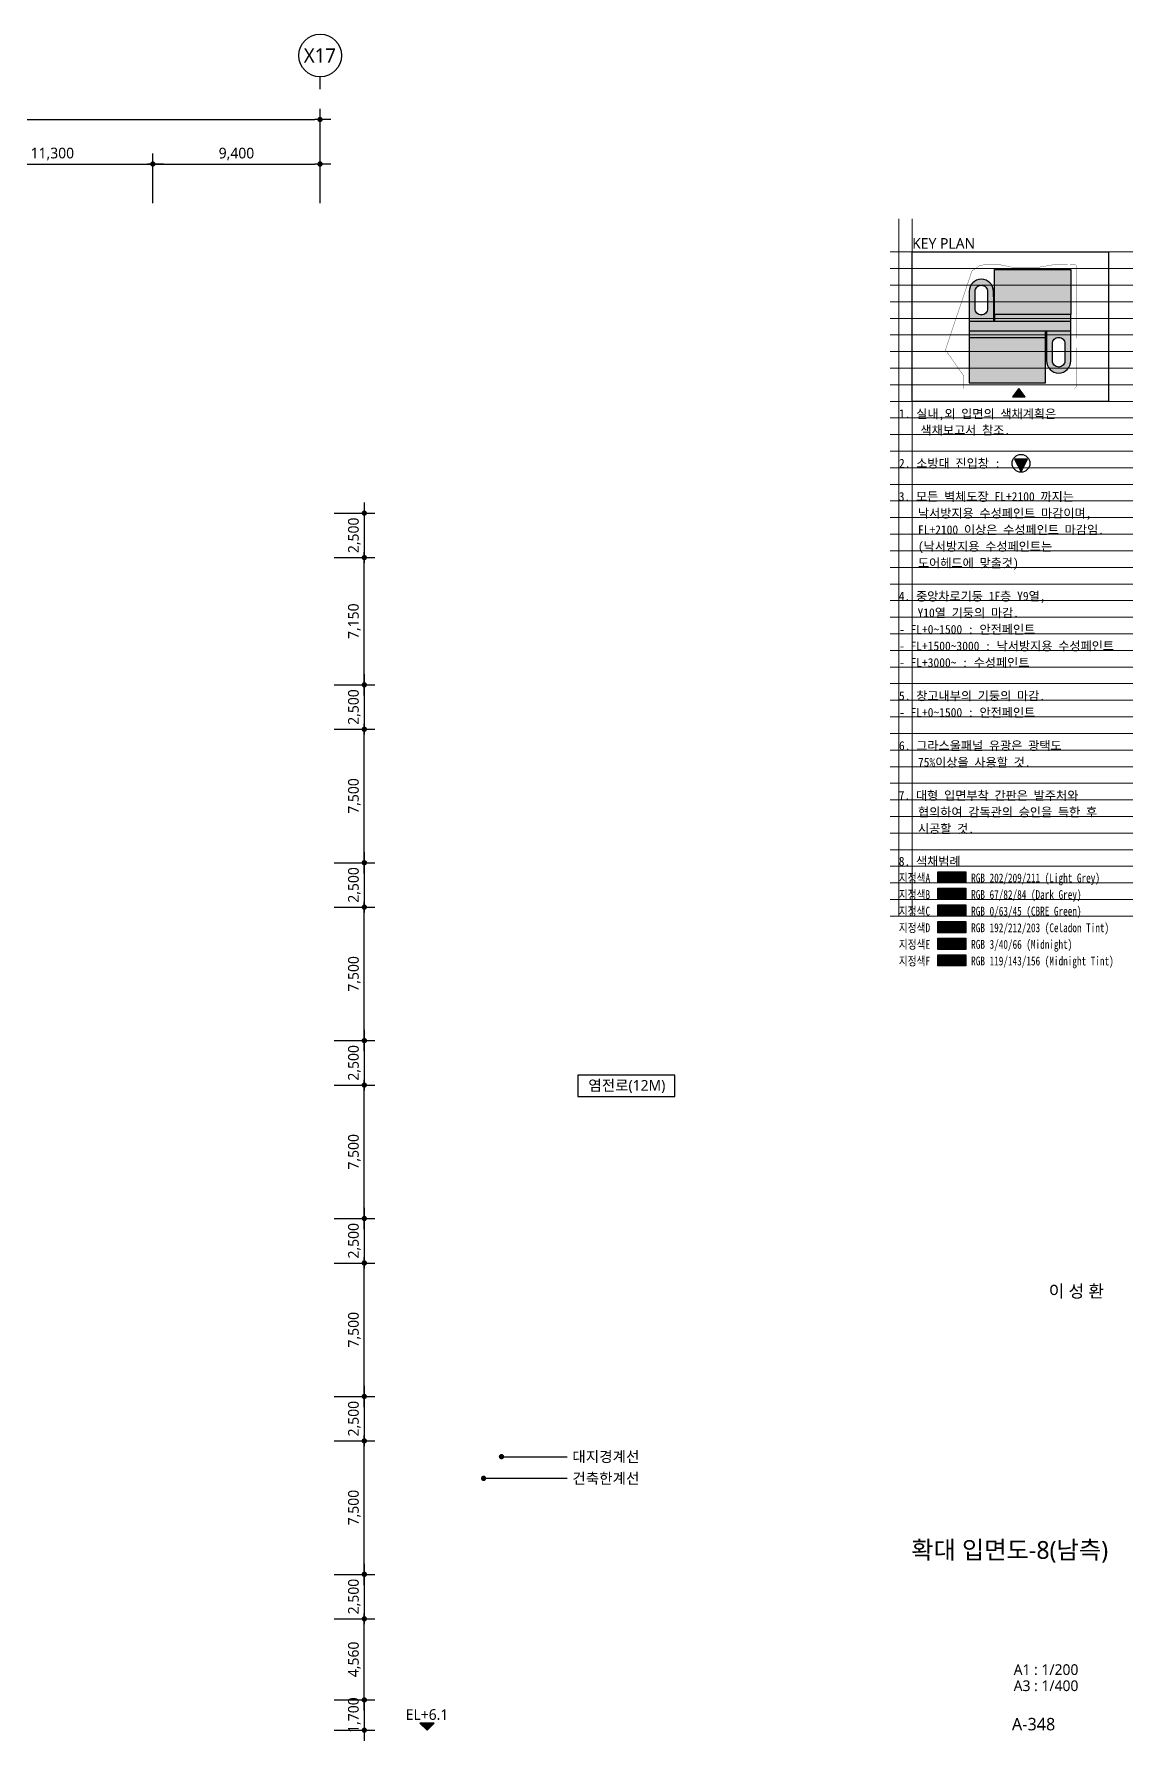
# Model space of a CAD drawing. Header units: millimetres. Extents: x 4937160 to 6265723, y 243853 to 348825.
# Drawn here: x 6203948 to 6265723, y 252893 to 348825 of the extents above; entities that cross this region are included whole.
import ezdxf
from ezdxf.enums import TextEntityAlignment as Align

# ---------------------------------------------------------------- set-up
doc = ezdxf.new("R2010")
doc.units = ezdxf.units.MM
doc.linetypes.add('DASHDOTX2', pattern=[2, 1, -0.5, 0, -0.5])
doc.linetypes.add('PHANTOM', pattern=[63.5, 31.75, -6.35, 6.35, -6.35, 6.35, -6.35])
doc.layers.get('0').update_dxf_attribs({"linetype": 'CONTINUOUS'})
for name, color, linetype in [('8', 8, 'CONTINUOUS'), ('DIM', 7, 'CONTINUOUS'), ('색상', 7, 'CONTINUOUS'), ('입면색상', 7, 'CONTINUOUS')]:
    doc.layers.add(name, color=color, linetype=linetype)
for name, color, linetype, lineweight in [('A-AXIS-BUBL', 7, 'CONTINUOUS', 25), ('A-BOND-LIN1', 4, 'DASHDOTX2', 25), ('A-BORD-TEXT', 3, 'CONTINUOUS', 25), ('A-CONC-LIN1', 2, 'CONTINUOUS', 40), ('A-MKXS-LEAD', 7, 'CONTINUOUS', 25), ('A-MKXS-TEXT1', 3, 'CONTINUOUS', 25), ('A-MKXX-SYMB', 7, 'CONTINUOUS', 25), ('A-XXXX-SYMB', 7, 'CONTINUOUS', 25), ('A-XXXX-TXT1', 3, 'CONTINUOUS', 25), ('A-XXXX-TXT2', 3, 'CONTINUOUS', 25)]:
    doc.layers.add(name, color=color, linetype=linetype, lineweight=lineweight)
doc.layers.add('A-XXXX-NPLT', color=144, linetype='CONTINUOUS', lineweight=15, plot=False)
doc.styles.add('HY울릉도L', font='')
doc.styles.add('돋움체', font='')
doc.styles.add('맑은고딕', font='malgun.ttf')
doc.styles.get('HY울릉도L').set_extended_font_data('HYwulM')
doc.styles.get('돋움체').set_extended_font_data('DotumChe')
doc.dimstyles.new('CDIM', dxfattribs={"dimtxt": 3, "dimasz": 1.5, "dimexe": 2, "dimexo": 1, "dimgap": 1, "dimtad": 1, "dimdec": 0, "dimrnd": 0.5, "dimzin": 0, "dimdsep": 32, "dimlunit": 6, "dimtxsty": 'HY울릉도L', "dimblk1": '_CIDOT', "dimblk2": '_CIDOT', "dimsah": 1, "dimcen": 5.5, "dimclrd": 2, "dimclre": 2, "dimclrt": 7, "dimadec": 0, "dimazin": 0, "dimtfac": 1, "dimtdec": 0, "dimtix": 1, "dimtmove": 2, "dimatfit": 1, "dimldrblk": '_CIDOT', "dimfxl": 1, "dimtolj": 1, "dimtzin": 0, "dimlwd": -1, "dimarcsym": 0})

# ---------------------------------------------------------------- blocks, each defined once
blk = doc.blocks.new('_CIDOT')
at = {"color": 0, "linetype": 'ByBlock'}
blk.add_line((2, 0), (-1, 0), dxfattribs=at)
at = {"color": 0, "linetype": 'ByBlock', "const_width": 0.5}
blk.add_lwpolyline([(-0.25, 0, 1), (0.25, 0, 1)], format="xyb", close=True, dxfattribs=at)
blk = doc.blocks.new('*D1057')
at = {"layer": 'DIM', "lineweight": -2, "transparency": 16777216}
for p, q in [((6199323, 339325), (6199323, 342125)), ((6210623, 339325), (6210623, 342125))]:
    blk.add_line(p, q, dxfattribs=at)
at = {"layer": 'DIM', "transparency": 16777216}
blk.add_line((6199623, 341525), (6210323, 341525), dxfattribs=at)
at = {"layer": 'DIM', "transparency": 16777216, "xscale": 300, "yscale": 300, "zscale": 300, "rotation": 180}
blk.add_blockref('_CIDOT', (6199323, 341525), dxfattribs=at)
at = {"layer": 'DIM', "transparency": 16777216, "xscale": 300, "yscale": 300, "zscale": 300}
blk.add_blockref('_CIDOT', (6210623, 341525), dxfattribs=at)
at = {"layer": 'DIM', "color": 3, "transparency": 16777216, "insert": (6204973, 342087), "char_height": 600, "attachment_point": 5, "style": '맑은고딕'}
blk.add_mtext('\\A1;11,300', dxfattribs=at)
blk = doc.blocks.new('*D1058')
at = {"layer": 'DIM', "lineweight": -2, "transparency": 16777216}
for p, q in [((6210623, 339325), (6210623, 342125)), ((6220023, 339325), (6220023, 342125))]:
    blk.add_line(p, q, dxfattribs=at)
at = {"layer": 'DIM', "transparency": 16777216}
blk.add_line((6210923, 341525), (6219723, 341525), dxfattribs=at)
at = {"layer": 'DIM', "transparency": 16777216, "xscale": 300, "yscale": 300, "zscale": 300, "rotation": 180}
blk.add_blockref('_CIDOT', (6210623, 341525), dxfattribs=at)
at = {"layer": 'DIM', "transparency": 16777216, "xscale": 300, "yscale": 300, "zscale": 300}
blk.add_blockref('_CIDOT', (6220023, 341525), dxfattribs=at)
at = {"layer": 'DIM', "color": 3, "transparency": 16777216, "insert": (6215323, 342085), "char_height": 600, "attachment_point": 5, "style": '맑은고딕'}
blk.add_mtext('\\A1;9,400', dxfattribs=at)
blk = doc.blocks.new('*D1361')
at = {"layer": 'DIM', "lineweight": -2, "transparency": 16777216}
for p, q in [((6220823, 259753), (6223113, 259753)), ((6220823, 255193), (6223113, 255193))]:
    blk.add_line(p, q, dxfattribs=at)
at = {"layer": 'DIM', "transparency": 16777216}
blk.add_line((6222513, 255493), (6222513, 259453), dxfattribs=at)
at = {"layer": 'DIM', "transparency": 16777216, "xscale": 300, "yscale": 300, "zscale": 300}
for p, rotation in [((6222513, 259753), 90), ((6222513, 255193), 270)]:
    blk.add_blockref('_CIDOT', p, dxfattribs=dict(at, rotation=rotation))
at = {"layer": 'DIM', "color": 3, "transparency": 16777216, "insert": (6221953, 257473), "char_height": 600, "attachment_point": 5, "rotation": 90, "style": '맑은고딕'}
blk.add_mtext('\\A1;4,560', dxfattribs=at)
blk = doc.blocks.new('*D1362')
at = {"layer": 'DIM', "lineweight": -2, "transparency": 16777216}
for p, q in [((6220823, 255193), (6223113, 255193)), ((6220823, 253493), (6223113, 253493))]:
    blk.add_line(p, q, dxfattribs=at)
at = {"layer": 'DIM', "transparency": 16777216}
for p, q in [((6222513, 255493), (6222513, 255793)), ((6222513, 255193), (6222513, 253493)), ((6222513, 253193), (6222513, 252893))]:
    blk.add_line(p, q, dxfattribs=at)
at = {"layer": 'DIM', "transparency": 16777216, "xscale": 300, "yscale": 300, "zscale": 300}
for p, rotation in [((6222513, 255193), 270), ((6222513, 253493), 90)]:
    blk.add_blockref('_CIDOT', p, dxfattribs=dict(at, rotation=rotation))
at = {"layer": 'DIM', "color": 3, "transparency": 16777216, "insert": (6221951, 254343), "char_height": 600, "attachment_point": 5, "rotation": 90, "style": '맑은고딕'}
blk.add_mtext('\\A1;1,700', dxfattribs=at)
blk = doc.blocks.new('*D1463')
at = {"layer": 'DIM', "lineweight": -2, "transparency": 16777216}
for p, q in [((6178623, 339325), (6178623, 344625)), ((6220023, 339325), (6220023, 344625))]:
    blk.add_line(p, q, dxfattribs=at)
at = {"layer": 'DIM', "transparency": 16777216}
blk.add_line((6178923, 344025), (6219723, 344025), dxfattribs=at)
at = {"layer": 'DIM', "transparency": 16777216, "xscale": 300, "yscale": 300, "zscale": 300, "rotation": 180}
blk.add_blockref('_CIDOT', (6178623, 344025), dxfattribs=at)
at = {"layer": 'DIM', "transparency": 16777216, "xscale": 300, "yscale": 300, "zscale": 300}
blk.add_blockref('_CIDOT', (6220023, 344025), dxfattribs=at)
at = {"layer": 'DIM', "color": 3, "transparency": 16777216, "insert": (6199323, 344587), "char_height": 600, "attachment_point": 5, "style": '맑은고딕'}
blk.add_mtext('\\A1;41,400', dxfattribs=at)
blk = doc.blocks.new('A$C7BEA6DB5')
at = {"layer": 'A-XXXX-SYMB'}
blk.add_hatch(color=256, dxfattribs=at).paths.add_polyline_path([(0, 0), (800.000008, 800.000008), (-800.000008, 800.000008)])
for p, q in [((-800.000008, 800.000008), (0, 0)), ((800.000008, 800.000008), (-800.000008, 800.000008)), ((0, 0), (800.000008, 800.000008))]:
    blk.add_line(p, q, dxfattribs=at)
blk = doc.blocks.new('NOTE')
at = {"layer": 'A-XXXX-NPLT'}
for p, q in [((1010659.8, 179732.7), (1010659.8, 175812.7)), ((1010734.1, 175812.7), (1010734.1, 179732.7)), ((1010609.8, 179546.1), (1011974.8, 179546.1)), ((1010609.8, 179452.7), (1011974.8, 179452.7)), ((1010609.8, 179359.4), (1011974.8, 179359.4)), ((1010609.8, 179266.1), (1011974.8, 179266.1)), ((1010609.8, 179172.7), (1011974.8, 179172.7)), ((1010609.8, 179079.4), (1011974.8, 179079.4)), ((1010609.8, 178986.1), (1011974.8, 178986.1)), ((1010609.8, 178892.7), (1011974.8, 178892.7)), ((1010609.8, 178799.4), (1011974.8, 178799.4)), ((1010609.8, 178706.1), (1011974.8, 178706.1)), ((1010609.8, 178612.7), (1011974.8, 178612.7)), ((1010609.8, 178519.4), (1011974.8, 178519.4)), ((1010609.8, 178426.1), (1011974.8, 178426.1)), ((1010609.8, 178332.7), (1011974.8, 178332.7)), ((1010609.8, 178239.4), (1011974.8, 178239.4)), ((1010609.8, 178146.1), (1011974.8, 178146.1)), ((1010609.8, 178052.7), (1011974.8, 178052.7)), ((1010609.8, 177959.4), (1011974.8, 177959.4)), ((1010609.8, 177866.1), (1011974.8, 177866.1)), ((1010609.8, 177772.7), (1011974.8, 177772.7)), ((1010609.8, 177679.4), (1011974.8, 177679.4)), ((1010609.8, 177586.1), (1011974.8, 177586.1)), ((1010609.8, 177492.7), (1011974.8, 177492.7)), ((1010609.8, 177399.4), (1011974.8, 177399.4)), ((1010609.8, 177306.1), (1011974.8, 177306.1)), ((1010609.8, 177212.7), (1011974.8, 177212.7)), ((1010609.8, 177119.4), (1011974.8, 177119.4)), ((1010609.8, 177026.1), (1011974.8, 177026.1)), ((1010609.8, 176932.7), (1011974.8, 176932.7)), ((1010609.8, 176839.4), (1011974.8, 176839.4)), ((1010609.8, 176746.1), (1011974.8, 176746.1)), ((1010609.8, 176652.7), (1011974.8, 176652.7)), ((1010609.8, 176559.4), (1011974.8, 176559.4)), ((1010609.8, 176466.1), (1011974.8, 176466.1)), ((1010609.8, 176372.7), (1011974.8, 176372.7)), ((1010609.8, 176279.4), (1011974.8, 176279.4)), ((1010609.8, 176186.1), (1011974.8, 176186.1)), ((1010609.8, 176092.7), (1011974.8, 176092.7)), ((1010609.8, 175999.4), (1011974.8, 175999.4)), ((1010609.8, 175906.1), (1011974.8, 175906.1)), ((1010609.8, 175812.7), (1011974.8, 175812.7))]:
    blk.add_line(p, q, dxfattribs=at)
blk = doc.blocks.new('입면확대 범례')
at = {"layer": '8'}
blk.add_hatch(color=1, dxfattribs=at).paths.add_polyline_path([(7721, 25690), (7001, 25690), (7361, 24970)])
at = {"layer": '입면색상', "true_color": 0xcad1d3}
h = blk.add_hatch(dxfattribs=at)
h.set_pattern_fill('벽돌단면', color=254, scale=10.5)
h.set_pattern_definition([(45, (259.359, -94867.733), (-7.4246212, 7.4246212), [])])
h.paths.add_polyline_path([(2687, 2497), (4262, 2497), (4262, 1867), (2687, 1867)])
at = {"layer": '입면색상', "true_color": 0x435254}
h = blk.add_hatch(dxfattribs=at)
h.set_pattern_fill('벽돌단면', color=251, scale=15)
h.set_pattern_definition([(45, (259.359, -95801.067), (-7.4246212, 7.4246212), [])])
h.paths.add_polyline_path([(2687, 1563), (4262, 1563), (4262, 933), (2687, 933)])
at = {"layer": '입면색상', "true_color": 0x003f2d}
h = blk.add_hatch(dxfattribs=at)
h.set_pattern_fill('벽돌단면', color=118, scale=15)
h.set_pattern_definition([(45, (259.359, -96734.4), (-7.4246212, 7.4246212), [])])
h.paths.add_polyline_path([(2687, 630), (4262, 630), (4262, 0), (2687, 0)])
at = {"layer": '입면색상', "true_color": 0xc0d4cb}
h = blk.add_hatch(dxfattribs=at)
h.set_pattern_fill('벽돌단면', color=9, scale=15)
h.set_pattern_definition([(45, (259.359, -97667.733), (-7.4246212, 7.4246212), [])])
h.paths.add_polyline_path([(2687, -303), (4262, -303), (4262, -933), (2687, -933)])
at = {"layer": '입면색상', "true_color": 0x032842}
h = blk.add_hatch(dxfattribs=at)
h.set_pattern_fill('벽돌단면', color=158, scale=15)
h.set_pattern_definition([(45, (259.359, -98601.067), (-7.4246212, 7.4246212), [])])
h.paths.add_polyline_path([(2687, -1237), (4262, -1237), (4262, -1867), (2687, -1867)])
at = {"layer": '입면색상', "true_color": 0x778f9c}
h = blk.add_hatch(dxfattribs=at)
h.set_pattern_fill('벽돌단면', color=252, scale=15)
h.set_pattern_definition([(45, (259.359, -99534.4), (-7.4246212, 7.4246212), [])])
h.paths.add_polyline_path([(2687, -2170), (4262, -2170), (4262, -2800), (2687, -2800)])
at = {"layer": '8', "color": 1}
blk.add_lwpolyline([(7721, 25690), (7001, 25690), (7361, 24970)], close=True, dxfattribs=at)
blk.add_circle((7361, 25450), 500, dxfattribs=at)
at = {"layer": 'DIM'}
for points in [[(2687, 2497), (4262, 2497), (4262, 1867), (2687, 1867)], [(2687, 1563), (4262, 1563), (4262, 933), (2687, 933)], [(2687, 630), (4262, 630), (4262, 0), (2687, 0)], [(2687, -303), (4262, -303), (4262, -933), (2687, -933)], [(2687, -1237), (4262, -1237), (4262, -1867), (2687, -1867)], [(2687, -2170), (4262, -2170), (4262, -2800), (2687, -2800)]]:
    blk.add_lwpolyline(points, close=True, dxfattribs=at)
at = {"layer": '입면색상'}
for points in [[(2687, 2497), (4262, 2497), (4262, 1867), (2687, 1867)], [(2687, 1563), (4262, 1563), (4262, 933), (2687, 933)], [(2687, 630), (4262, 630), (4262, 0), (2687, 0)], [(2687, -303), (4262, -303), (4262, -933), (2687, -933)], [(2687, -1237), (4262, -1237), (4262, -1867), (2687, -1867)], [(2687, -2170), (4262, -2170), (4262, -2800), (2687, -2800)]]:
    blk.add_lwpolyline(points, close=True, dxfattribs=at)
at = {"layer": 'A-XXXX-TXT1', "xscale": 10, "yscale": 10, "zscale": 10}
blk.add_blockref('NOTE', (-10106098, -1758127), dxfattribs=at)
at = {"layer": 'A-XXXX-TXT2', "style": '돋움체'}
for s, p in [('1. 실내,외 입면의 색채계획은', (500, 28236)), ('색채보고서 참조.', (1710, 27317)), ('2. 소방대 진입창 : ', (500, 25450)), ('3. 모든 벽체도장 FL+2100 까지는 ', (487, 23583)), (' 낙서방지용 수성페인트 마감이며,', (1243, 22650)), (' FL+2100 이상은 수성페인트 마감임.', (1243, 21717)), (' 도어헤드에 맞출것)', (1243, 19850)), (' (낙서방지용 수성페인트는 ', (1243, 20783)), ('4. 중앙차로기둥 1F층 Y9열,', (487, 17983)), ('Y10열 기둥의 마감.', (1543, 17050)), ('- FL+0~1500 : 안전페인트', (500, 16117)), ('- FL+1500~3000 : 낙서방지용 수성페인트', (500, 15183)), ('- FL+3000~ : 수성페인트', (500, 14250)), ('5. 창고내부의 기둥의 마감.', (500, 12383)), ('- FL+0~1500 : 안전페인트', (500, 11450)), ('6. 그라스울패널 유광은 광택도', (500, 9583)), (' 75%%%이상을 사용할 것.', (1243, 8650)), ('7. 대형 입면부착 간판은 발주처와 ', (487, 6783)), (' 협의하여 감독관의 승인을 득한 후', (1243, 5850)), (' 시공할 것.', (1243, 4917)), ('8. 색채범례', (487, 3079))]:
    blk.add_text(s, height=500, dxfattribs=at).set_placement(p, align=Align.MIDDLE_LEFT)
at = {"layer": 'A-XXXX-TXT2', "style": '돋움체', "width": 0.8}
for s, p in [('지정색A', (487, 2146)), ('RGB 202/209/211 (Light Grey)', (4559, 2146)), ('지정색B', (487, 1213)), ('RGB 67/82/84 (Dark Grey)', (4559, 1213)), ('지정색C', (487, 279)), ('RGB 0/63/45 (CBRE Green)', (4559, 279)), ('지정색D', (487, -654)), ('RGB 192/212/203 (Celadon Tint)', (4559, -654)), ('지정색E', (487, -1587)), ('RGB 3/40/66 (Midnight)', (4559, -1587)), ('지정색F', (487, -2521)), ('RGB 119/143/156 (Midnight Tint)', (4559, -2521))]:
    blk.add_text(s, height=500, dxfattribs=at).set_placement(p, align=Align.MIDDLE_LEFT)
blk = doc.blocks.new('*D1535')
at = {"layer": 'DIM', "lineweight": -2, "transparency": 16777216}
for p, q in [((6220823, 272253), (6223113, 272253)), ((6220823, 269753), (6223113, 269753))]:
    blk.add_line(p, q, dxfattribs=at)
at = {"layer": 'DIM', "transparency": 16777216}
blk.add_line((6222513, 271953), (6222513, 270053), dxfattribs=at)
at = {"layer": 'DIM', "transparency": 16777216, "xscale": 300, "yscale": 300, "zscale": 300}
for p, rotation in [((6222513, 272253), 90), ((6222513, 269753), 270)]:
    blk.add_blockref('_CIDOT', p, dxfattribs=dict(at, rotation=rotation))
at = {"layer": 'DIM', "color": 3, "transparency": 16777216, "insert": (6221953, 271003), "char_height": 600, "attachment_point": 5, "rotation": 90, "style": '맑은고딕'}
blk.add_mtext('\\A1;2,500', dxfattribs=at)
blk = doc.blocks.new('*D1536')
at = {"layer": 'DIM', "lineweight": -2, "transparency": 16777216}
for p, q in [((6220823, 279753), (6223113, 279753)), ((6220823, 272253), (6223113, 272253))]:
    blk.add_line(p, q, dxfattribs=at)
at = {"layer": 'DIM', "transparency": 16777216}
blk.add_line((6222513, 272553), (6222513, 279453), dxfattribs=at)
at = {"layer": 'DIM', "transparency": 16777216, "xscale": 300, "yscale": 300, "zscale": 300}
for p, rotation in [((6222513, 279753), 90), ((6222513, 272253), 270)]:
    blk.add_blockref('_CIDOT', p, dxfattribs=dict(at, rotation=rotation))
at = {"layer": 'DIM', "color": 3, "transparency": 16777216, "insert": (6221953, 276003), "char_height": 600, "attachment_point": 5, "rotation": 90, "style": '맑은고딕'}
blk.add_mtext('\\A1;7,500', dxfattribs=at)
blk = doc.blocks.new('*D1537')
at = {"layer": 'DIM', "lineweight": -2, "transparency": 16777216}
for p, q in [((6220823, 262253), (6223113, 262253)), ((6220823, 259753), (6223113, 259753))]:
    blk.add_line(p, q, dxfattribs=at)
at = {"layer": 'DIM', "transparency": 16777216}
blk.add_line((6222513, 261953), (6222513, 260053), dxfattribs=at)
at = {"layer": 'DIM', "transparency": 16777216, "xscale": 300, "yscale": 300, "zscale": 300}
for p, rotation in [((6222513, 262253), 90), ((6222513, 259753), 270)]:
    blk.add_blockref('_CIDOT', p, dxfattribs=dict(at, rotation=rotation))
at = {"layer": 'DIM', "color": 3, "transparency": 16777216, "insert": (6221953, 261003), "char_height": 600, "attachment_point": 5, "rotation": 90, "style": '맑은고딕'}
blk.add_mtext('\\A1;2,500', dxfattribs=at)
blk = doc.blocks.new('*D1538')
at = {"layer": 'DIM', "lineweight": -2, "transparency": 16777216}
for p, q in [((6220823, 269753), (6223113, 269753)), ((6220823, 262253), (6223113, 262253))]:
    blk.add_line(p, q, dxfattribs=at)
at = {"layer": 'DIM', "transparency": 16777216}
blk.add_line((6222513, 262553), (6222513, 269453), dxfattribs=at)
at = {"layer": 'DIM', "transparency": 16777216, "xscale": 300, "yscale": 300, "zscale": 300}
for p, rotation in [((6222513, 269753), 90), ((6222513, 262253), 270)]:
    blk.add_blockref('_CIDOT', p, dxfattribs=dict(at, rotation=rotation))
at = {"layer": 'DIM', "color": 3, "transparency": 16777216, "insert": (6221953, 266003), "char_height": 600, "attachment_point": 5, "rotation": 90, "style": '맑은고딕'}
blk.add_mtext('\\A1;7,500', dxfattribs=at)
blk = doc.blocks.new('*D1526')
at = {"layer": 'DIM', "lineweight": -2, "transparency": 16777216}
for p, q in [((6220823, 282253), (6223113, 282253)), ((6220823, 279753), (6223113, 279753))]:
    blk.add_line(p, q, dxfattribs=at)
at = {"layer": 'DIM', "transparency": 16777216}
blk.add_line((6222513, 281953), (6222513, 280053), dxfattribs=at)
at = {"layer": 'DIM', "transparency": 16777216, "xscale": 300, "yscale": 300, "zscale": 300}
for p, rotation in [((6222513, 282253), 90), ((6222513, 279753), 270)]:
    blk.add_blockref('_CIDOT', p, dxfattribs=dict(at, rotation=rotation))
at = {"layer": 'DIM', "color": 3, "transparency": 16777216, "insert": (6221953, 281003), "char_height": 600, "attachment_point": 5, "rotation": 90, "style": '맑은고딕'}
blk.add_mtext('\\A1;2,500', dxfattribs=at)
blk = doc.blocks.new('*D1527')
at = {"layer": 'DIM', "lineweight": -2, "transparency": 16777216}
for p, q in [((6220823, 289753), (6223113, 289753)), ((6220823, 282253), (6223113, 282253))]:
    blk.add_line(p, q, dxfattribs=at)
at = {"layer": 'DIM', "transparency": 16777216}
blk.add_line((6222513, 282553), (6222513, 289453), dxfattribs=at)
at = {"layer": 'DIM', "transparency": 16777216, "xscale": 300, "yscale": 300, "zscale": 300}
for p, rotation in [((6222513, 289753), 90), ((6222513, 282253), 270)]:
    blk.add_blockref('_CIDOT', p, dxfattribs=dict(at, rotation=rotation))
at = {"layer": 'DIM', "color": 3, "transparency": 16777216, "insert": (6221953, 286003), "char_height": 600, "attachment_point": 5, "rotation": 90, "style": '맑은고딕'}
blk.add_mtext('\\A1;7,500', dxfattribs=at)
blk = doc.blocks.new('*D1528')
at = {"layer": 'DIM', "lineweight": -2, "transparency": 16777216}
for p, q in [((6220823, 292253), (6223113, 292253)), ((6220823, 289753), (6223113, 289753))]:
    blk.add_line(p, q, dxfattribs=at)
at = {"layer": 'DIM', "transparency": 16777216}
blk.add_line((6222513, 291953), (6222513, 290053), dxfattribs=at)
at = {"layer": 'DIM', "transparency": 16777216, "xscale": 300, "yscale": 300, "zscale": 300}
for p, rotation in [((6222513, 292253), 90), ((6222513, 289753), 270)]:
    blk.add_blockref('_CIDOT', p, dxfattribs=dict(at, rotation=rotation))
at = {"layer": 'DIM', "color": 3, "transparency": 16777216, "insert": (6221953, 291003), "char_height": 600, "attachment_point": 5, "rotation": 90, "style": '맑은고딕'}
blk.add_mtext('\\A1;2,500', dxfattribs=at)
blk = doc.blocks.new('*D1529')
at = {"layer": 'DIM', "lineweight": -2, "transparency": 16777216}
for p, q in [((6220823, 299753), (6223113, 299753)), ((6220823, 292253), (6223113, 292253))]:
    blk.add_line(p, q, dxfattribs=at)
at = {"layer": 'DIM', "transparency": 16777216}
blk.add_line((6222513, 292553), (6222513, 299453), dxfattribs=at)
at = {"layer": 'DIM', "transparency": 16777216, "xscale": 300, "yscale": 300, "zscale": 300}
for p, rotation in [((6222513, 299753), 90), ((6222513, 292253), 270)]:
    blk.add_blockref('_CIDOT', p, dxfattribs=dict(at, rotation=rotation))
at = {"layer": 'DIM', "color": 3, "transparency": 16777216, "insert": (6221953, 296003), "char_height": 600, "attachment_point": 5, "rotation": 90, "style": '맑은고딕'}
blk.add_mtext('\\A1;7,500', dxfattribs=at)
blk = doc.blocks.new('*D1530')
at = {"layer": 'DIM', "lineweight": -2, "transparency": 16777216}
for p, q in [((6220823, 302253), (6223113, 302253)), ((6220823, 299753), (6223113, 299753))]:
    blk.add_line(p, q, dxfattribs=at)
at = {"layer": 'DIM', "transparency": 16777216}
blk.add_line((6222513, 301953), (6222513, 300053), dxfattribs=at)
at = {"layer": 'DIM', "transparency": 16777216, "xscale": 300, "yscale": 300, "zscale": 300}
for p, rotation in [((6222513, 302253), 90), ((6222513, 299753), 270)]:
    blk.add_blockref('_CIDOT', p, dxfattribs=dict(at, rotation=rotation))
at = {"layer": 'DIM', "color": 3, "transparency": 16777216, "insert": (6221953, 301003), "char_height": 600, "attachment_point": 5, "rotation": 90, "style": '맑은고딕'}
blk.add_mtext('\\A1;2,500', dxfattribs=at)
blk = doc.blocks.new('*D1531')
at = {"layer": 'DIM', "lineweight": -2, "transparency": 16777216}
for p, q in [((6220823, 309753), (6223113, 309753)), ((6220823, 302253), (6223113, 302253))]:
    blk.add_line(p, q, dxfattribs=at)
at = {"layer": 'DIM', "transparency": 16777216}
blk.add_line((6222513, 302553), (6222513, 309453), dxfattribs=at)
at = {"layer": 'DIM', "transparency": 16777216, "xscale": 300, "yscale": 300, "zscale": 300}
for p, rotation in [((6222513, 309753), 90), ((6222513, 302253), 270)]:
    blk.add_blockref('_CIDOT', p, dxfattribs=dict(at, rotation=rotation))
at = {"layer": 'DIM', "color": 3, "transparency": 16777216, "insert": (6221953, 306003), "char_height": 600, "attachment_point": 5, "rotation": 90, "style": '맑은고딕'}
blk.add_mtext('\\A1;7,500', dxfattribs=at)
blk = doc.blocks.new('*D1532')
at = {"layer": 'DIM', "lineweight": -2, "transparency": 16777216}
for p, q in [((6220823, 312253), (6223113, 312253)), ((6220823, 309753), (6223113, 309753))]:
    blk.add_line(p, q, dxfattribs=at)
at = {"layer": 'DIM', "transparency": 16777216}
blk.add_line((6222513, 311953), (6222513, 310053), dxfattribs=at)
at = {"layer": 'DIM', "transparency": 16777216, "xscale": 300, "yscale": 300, "zscale": 300}
for p, rotation in [((6222513, 312253), 90), ((6222513, 309753), 270)]:
    blk.add_blockref('_CIDOT', p, dxfattribs=dict(at, rotation=rotation))
at = {"layer": 'DIM', "color": 3, "transparency": 16777216, "insert": (6221953, 311003), "char_height": 600, "attachment_point": 5, "rotation": 90, "style": '맑은고딕'}
blk.add_mtext('\\A1;2,500', dxfattribs=at)
blk = doc.blocks.new('*D1533')
at = {"layer": 'DIM', "lineweight": -2, "transparency": 16777216}
for p, q in [((6220823, 319403), (6223113, 319403)), ((6220823, 312253), (6223113, 312253))]:
    blk.add_line(p, q, dxfattribs=at)
at = {"layer": 'DIM', "transparency": 16777216}
blk.add_line((6222513, 312553), (6222513, 319103), dxfattribs=at)
at = {"layer": 'DIM', "transparency": 16777216, "xscale": 300, "yscale": 300, "zscale": 300}
for p, rotation in [((6222513, 319403), 90), ((6222513, 312253), 270)]:
    blk.add_blockref('_CIDOT', p, dxfattribs=dict(at, rotation=rotation))
at = {"layer": 'DIM', "color": 3, "transparency": 16777216, "insert": (6221951, 315828), "char_height": 600, "attachment_point": 5, "rotation": 90, "style": '맑은고딕'}
blk.add_mtext('\\A1;7,150', dxfattribs=at)
blk = doc.blocks.new('*D1534')
at = {"layer": 'DIM', "lineweight": -2, "transparency": 16777216}
for p, q in [((6220823, 321903), (6223113, 321903)), ((6220823, 319403), (6223113, 319403))]:
    blk.add_line(p, q, dxfattribs=at)
at = {"layer": 'DIM', "transparency": 16777216}
blk.add_line((6222513, 321603), (6222513, 319703), dxfattribs=at)
at = {"layer": 'DIM', "transparency": 16777216, "xscale": 300, "yscale": 300, "zscale": 300}
for p, rotation in [((6222513, 321903), 90), ((6222513, 319403), 270)]:
    blk.add_blockref('_CIDOT', p, dxfattribs=dict(at, rotation=rotation))
at = {"layer": 'DIM', "color": 3, "transparency": 16777216, "insert": (6221953, 320653), "char_height": 600, "attachment_point": 5, "rotation": 90, "style": '맑은고딕'}
blk.add_mtext('\\A1;2,500', dxfattribs=at)

msp = doc.modelspace()

# ---------------------------------------------------------------- hatches: boundary and pattern name
h = msp.add_hatch(color=253)
h.dxf.hatch_style = 1
h.paths.add_polyline_path([(6262237.8, 335598.2), (6257935.6, 335598.2), (6257935.6, 333073.5), (6262237.8, 333073.5)])
h.paths.add_polyline_path([(6260818.8, 331748.4), (6256516.6, 331748.4), (6256516.6, 329224), (6260818.8, 329224)])
h = msp.add_hatch(color=251)
h.dxf.hatch_style = 1
h.paths.add_polyline_path([(6258956.5, 328430.6), (6259676.5, 328430.6), (6259316.5, 328910.6)])
at = {"layer": '색상'}
h = msp.add_hatch(color=254, dxfattribs=at)
h.dxf.hatch_style = 1
h.paths.add_polyline_path([(6257887.1, 334360.1, 0.4142136), (6257201.9, 335045.4, 0.4142136), (6256516.6, 334360.1), (6256516.6, 334053.1), (6256516.6, 332685.8), (6257887.1, 332685.8)])
h.paths.add_polyline_path([(6257201.9, 333041.3, -0.4142136), (6256852.8, 333390.4), (6256852.8, 333697.5), (6256852.8, 334020.7), (6256852.8, 334360.1, -0.4142136), (6257201.9, 334709.2, -0.4142136), (6257551, 334360.1), (6257551, 334053.1), (6257551, 333729.8), (6257551, 333390.4, -0.4142136)], flags=16)
h.paths.add_polyline_path([(6262237.8, 333073.5), (6257935.6, 333073.5), (6257935.6, 332685.8), (6262237.8, 332685.8)])
h.paths.add_polyline_path([(6262237.8, 332685.8), (6256516.6, 332685.8), (6256516.6, 332136.3), (6262237.8, 332136.3)])
h.paths.add_polyline_path([(6260818.8, 332136.3), (6256516.6, 332136.3), (6256516.6, 331748.4), (6260818.8, 331748.4)])
h.paths.add_polyline_path([(6262237.8, 332136.3), (6260867.3, 332136.3), (6260867.3, 331124.6), (6260867.3, 330461.9, 0.4142136), (6261552.6, 329776.7, 0.4142136), (6262237.8, 330461.9), (6262237.8, 330801.3), (6262237.8, 331124.6)])
h.paths.add_polyline_path([(6261901.7, 331431.6), (6261901.7, 331124.6), (6261901.7, 330801.3), (6261901.7, 330461.9, -0.4142136), (6261552.6, 330112.9, -0.4142136), (6261203.5, 330461.9), (6261203.5, 330769), (6261203.5, 331092.3), (6261203.5, 331431.6, -0.4142136), (6261552.6, 331780.7, -0.4142136)], flags=16)

# ---------------------------------------------------------------- linework, layer by layer
for p, q in [((6256516.6, 334360.1), (6256516.6, 334053.1)), ((6256516.6, 334053.1), (6256516.6, 331748.4)), ((6257887.1, 334360.1), (6257887.1, 332685.8)), ((6257887.1, 334053.1), (6257887.1, 334360.1)), ((6257935.6, 333073.5), (6257935.6, 332685.8)), ((6262237.8, 331124.6), (6262237.8, 333073.5)), ((6256516.6, 332685.8), (6262237.8, 332685.8)), ((6262237.8, 332136.3), (6256516.6, 332136.3)), ((6260818.8, 331748.4), (6260818.8, 332136.3)), ((6260867.3, 332136.3), (6260867.3, 331124.6)), ((6260867.3, 331124.6), (6260867.3, 330461.9)), ((6262237.8, 330801.3), (6262237.8, 331124.6)), ((6262237.8, 330461.9), (6262237.8, 330801.3))]:
    msp.add_line(p, q)
for points in [[(6257935.6, 335598.2), (6262237.8, 335598.2), (6262237.8, 333073.5), (6257935.6, 333073.5)], [(6256516.6, 329224), (6260818.8, 329224), (6260818.8, 331748.4), (6256516.6, 331748.4)], [(6258956.5, 328430.6), (6259676.5, 328430.6), (6259316.5, 328910.6)]]:
    msp.add_lwpolyline(points, close=True)
for points in [[(6257551, 334360.1), (6257551, 334053.1), (6257551, 333729.8), (6257551, 333390.4, -0.4142136), (6257201.9, 333041.3, -0.4142136), (6256852.8, 333390.4), (6256852.8, 333697.5), (6256852.8, 334020.7), (6256852.8, 334360.1, -0.4142136), (6257201.9, 334709.2, -0.4142136), (6257551, 334360.1)], [(6261901.7, 331431.6), (6261901.7, 331124.6), (6261901.7, 330801.3), (6261901.7, 330461.9, -0.4142136), (6261552.6, 330112.9, -0.4142136), (6261203.5, 330461.9), (6261203.5, 330769), (6261203.5, 331092.3), (6261203.5, 331431.6, -0.4142136), (6261552.6, 331780.7, -0.4142136), (6261901.7, 331431.6)]]:
    msp.add_lwpolyline(points, format="xyb", close=True)
for centre, start, end in [((6257201.9, 334360.1), 90, 180), ((6257201.9, 334360.1), 0, 90), ((6261552.6, 330461.9), 180, 270), ((6261552.6, 330461.9), 270, 0)]:
    msp.add_arc(centre, 685.3, start, end)
at = {"layer": 'A-AXIS-BUBL', "ltscale": 0.2}
msp.add_line((6220022.8, 345724.9), (6220022.8, 346425), dxfattribs=at)
msp.add_circle((6220034.6, 347624.9), 1200, dxfattribs=at)
at = {"layer": 'A-BOND-LIN1', "color": 1, "linetype": 'PHANTOM', "ltscale": 50, "const_width": 16.2}
msp.add_lwpolyline([(6255849, 333047.2), (6256667.6, 335501.5), (6257113.6, 335822.1), (6257331.5, 335854.6), (6257717.9, 335851.7), (6258029.7, 335853.3), (6258301.8, 335853.4), (6258751.5, 335762.3), (6258931.3, 335725.9), (6260445.8, 335723.2), (6260688.4, 335764.9), (6261023.7, 335823.7), (6261277.3, 335870.3), (6262460.9, 335892.2), (6262577.3, 335774.9), (6262577, 335741.8), (6262576.8, 335697.6), (6262576.1, 335578.5), (6262570.9, 333045.6), (6262551.5, 329010.2), (6262436, 328896.7), (6256219.2, 328896.7), (6256214.3, 329613.3), (6255188.2, 331075), (6255610.2, 332339.1), (6255788.3, 332872.6), (6255846.7, 333047.2)], close=True, dxfattribs=at)
at = {"layer": 'A-MKXS-LEAD'}
for p, q in [((6230270.7, 268867.2), (6233912.1, 268867.2)), ((6229218.3, 267649.8), (6233912.1, 267649.8))]:
    msp.add_line(p, q, dxfattribs=at)
at = {"layer": 'A-MKXS-LEAD', "const_width": 150}
for points in [[(6230148.1, 268867.2, -1), (6230298.1, 268867.2, -1)], [(6229143.3, 267649.8, -1), (6229293.3, 267649.8, -1)]]:
    msp.add_lwpolyline(points, format="xyb", close=True, dxfattribs=at)
at = {"layer": 'A-MKXX-SYMB'}
msp.add_lwpolyline([(6234512, 289108.9), (6239978.8, 289108.9), (6239978.8, 290312), (6234512, 290312)], close=True, dxfattribs=at)
at = {"layer": 'DIM'}
msp.add_lwpolyline([(6253316.5, 336583.3), (6264350.8, 336583.3), (6264350.8, 328183.3), (6253316.5, 328183.3)], close=True, dxfattribs=at)

# ---------------------------------------------------------------- block references
msp.add_blockref('입면확대 범례', (6252073.5, 299249.9))
at = {"layer": 'A-CONC-LIN1', "xscale": 0.5, "yscale": 0.5, "zscale": 0.5}
msp.add_blockref('A$C7BEA6DB5', (6226039.9, 253493.3), dxfattribs=at)

# ---------------------------------------------------------------- texts
at = {"ltscale": 100, "style": '맑은고딕'}
msp.add_text('KEY PLAN', height=600, dxfattribs=at).set_placement((6253316.5, 336583.3), align=Align.BOTTOM_LEFT)
at = {"layer": 'A-BORD-TEXT', "style": '맑은고딕'}
for s, height, p in [('이 성 환', 700, (6264100.6, 277819.2)), ('A1 : 1/200', 600, (6262661.1, 256598.7)), ('A3 : 1/400', 600, (6262661.1, 255691.7)), ('A-348', 700, (6261362.3, 253484.5))]:
    msp.add_text(s, height=height, dxfattribs=at).set_placement(p, align=Align.RIGHT)
msp.add_text('확대 입면도-8(남측)', height=1000, dxfattribs=at).set_placement((6258798.5, 263624.5), align=Align.MIDDLE_CENTER)
at = {"layer": 'A-MKXS-TEXT1', "style": '맑은고딕'}
msp.add_text('염전로(12M)', height=600, dxfattribs=at).set_placement((6237272.4, 289708.5), align=Align.MIDDLE)
for s, p in [('대지경계선 ', (6234212.1, 268867.2)), ('건축한계선', (6234212.1, 267649.8))]:
    msp.add_text(s, height=600, dxfattribs=at).set_placement(p, align=Align.MIDDLE_LEFT)
at = {"layer": 'A-XXXX-TXT2', "ltscale": 0.2, "style": '맑은고딕'}
msp.add_text('X17', height=800, dxfattribs=at).set_placement((6220011.1, 347624.9), align=Align.MIDDLE_CENTER)
at = {"layer": 'A-XXXX-TXT2', "style": '맑은고딕'}
msp.add_text('EL+6.1', height=600, dxfattribs=at).set_placement((6226039.9, 253893.3), align=Align.BOTTOM_CENTER)

# ---------------------------------------------------------------- dimensions: what is measured, and where the dimension line sits
at = {"layer": 'DIM'}
for p1, p2, distance, picture, middle in [((6178622.8, 339024.9), (6220022.8, 339024.9), 5000, '*D1463', (6199322.8, 344586.9)), ((6199322.8, 339024.9), (6210622.8, 339024.9), 2500, '*D1057', (6204972.8, 342086.9)), ((6210622.8, 339024.9), (6220022.8, 339024.9), 2500, '*D1058', (6215322.8, 342085.3))]:
    dim = msp.add_aligned_dim(p1=p1, p2=p2, distance=distance, dimstyle='CDIM', override={"dimscale": 200, "dimexe": 3, "dimexo": 1.5, "dimtxsty": '맑은고딕', "dimclrd": 256, "dimclre": 256, "dimclrt": 3}, dxfattribs=at)
    dim.commit()
    dim.dimension.update_dxf_attribs({"geometry": picture, "text_midpoint": middle})
for base, p1, p2, angle, picture, middle in [((6222513.1, 319402.7), (6220522.8, 321902.7), (6220522.8, 319402.7), 270, '*D1534', (6221952.8, 320652.7)), ((6222513.1, 319402.7), (6220522.8, 312252.7), (6220522.8, 319402.7), 90, '*D1533', (6221951.2, 315827.7)), ((6222513.1, 309752.7), (6220522.8, 312252.7), (6220522.8, 309752.7), 270, '*D1532', (6221952.8, 311002.7)), ((6222513.1, 309752.7), (6220522.8, 302252.7), (6220522.8, 309752.7), 90, '*D1531', (6221952.8, 306002.7)), ((6222513.1, 299752.7), (6220522.8, 302252.7), (6220522.8, 299752.7), 270, '*D1530', (6221952.8, 301002.7)), ((6222513.1, 299752.7), (6220522.8, 292252.7), (6220522.8, 299752.7), 90, '*D1529', (6221952.8, 296002.7)), ((6222513.1, 289752.7), (6220522.8, 292252.7), (6220522.8, 289752.7), 270, '*D1528', (6221952.8, 291002.7)), ((6222513.1, 289752.7), (6220522.8, 282252.7), (6220522.8, 289752.7), 90, '*D1527', (6221952.8, 286002.7)), ((6222513.1, 279752.7), (6220522.8, 282252.7), (6220522.8, 279752.7), 270, '*D1526', (6221952.8, 281002.7)), ((6222513.1, 279752.7), (6220522.8, 272252.7), (6220522.8, 279752.7), 90, '*D1536', (6221952.8, 276002.7)), ((6222513.1, 269752.7), (6220522.8, 272252.7), (6220522.8, 269752.7), 270, '*D1535', (6221952.8, 271002.7)), ((6222513.1, 269752.7), (6220522.8, 262252.7), (6220522.8, 269752.7), 90, '*D1538', (6221952.8, 266002.7)), ((6222513.1, 259752.7), (6220522.8, 262252.7), (6220522.8, 259752.7), 270, '*D1537', (6221952.8, 261002.7)), ((6222513.1, 259752.7), (6220522.8, 255193.3), (6220522.8, 259752.7), 90, '*D1361', (6221952.8, 257473)), ((6222513.1, 253493.3), (6220522.8, 255193.3), (6220522.8, 253493.3), 270, '*D1362', (6221951.2, 254343.3))]:
    dim = msp.add_linear_dim(base=base, p1=p1, p2=p2, angle=angle, dimstyle='CDIM', override={"dimscale": 200, "dimexe": 3, "dimexo": 1.5, "dimtxsty": '맑은고딕', "dimclrd": 256, "dimclre": 256, "dimclrt": 3}, dxfattribs=at)
    dim.commit()
    dim.dimension.update_dxf_attribs({"geometry": picture, "text_midpoint": middle})

doc.saveas('drawing.dxf')
